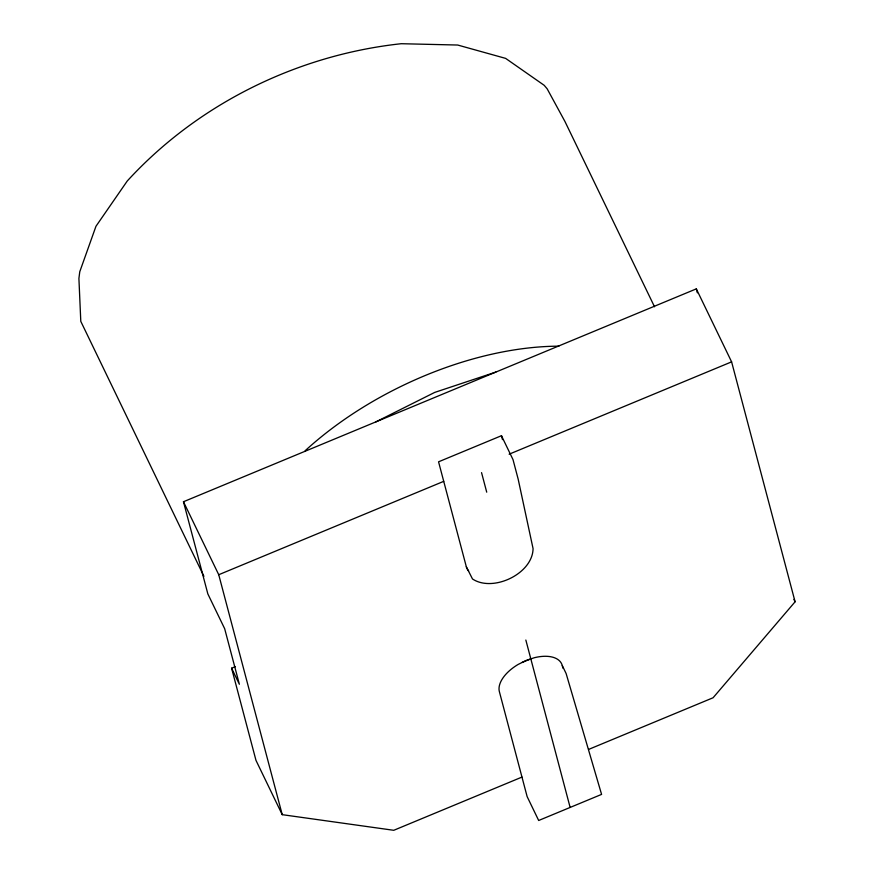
<?xml version="1.0" encoding="UTF-8"?>
<svg xmlns="http://www.w3.org/2000/svg" width="874" height="874" viewBox="0 0 874 874"><rect width="100%" height="100%" fill="white"/><g stroke="black" fill="none" stroke-linecap="round" stroke-linejoin="round"><path stroke-width="1.31" d="M235.379 666.622L231.599 668.195L239.367 684.266L224.673 628.712L207.848 593.927L183.464 501.742L696.316 288.868L731.604 361.858L795.089 601.793L713.086 697.758L588.639 749.411M375.951 421.847L434.695 392.415L495.853 372.073M501.458 435.711L438.562 461.811L466.323 566.745L472.484 578.959C492.936 592.648 532.758 573.77 533.064 548.599L518.162 479.116L513.005 459.593L501.458 435.711L502.495 439.611M521.975 777.084L393.759 830.3L282.226 814.666L218.74 574.721L443.73 481.345M509.138 454.196L731.604 361.858M522.062 662.481L530.157 659.116M654.528 306.785L564.954 121.497L547.157 88.809L544.207 85.324L505.631 58.383L457.692 45.033L401.275 43.711C297.466 54.898 197.895 103.831 127.265 180.994L95.965 226.279L79.763 271.759L78.911 278.445L80.79 321.359L203.915 576.316M793.92 599.389L795.089 601.793M562.277 665.573L566.123 673.537L601.585 794.39L538.679 820.489L527.142 796.618L499.382 691.684A34.184 18.518 -25.8 0 1 518.053 664.491L526.028 660.493L534.331 657.729A34.184 18.518 -25.8 0 1 562.277 665.573L562.965 668.206M183.464 501.742L218.74 574.721M282.226 814.666L255.984 760.38L231.599 668.195M696.316 288.868L697.365 292.823M481.552 472.637L486.72 492.171M525.842 640.041L570.132 807.434M305.146 450.744A238.766 129.341 -25.8 0 1 558.89 346.17M468.639 570.995A34.184 18.518 -25.8 0 1 466.323 566.745"/></g></svg>
